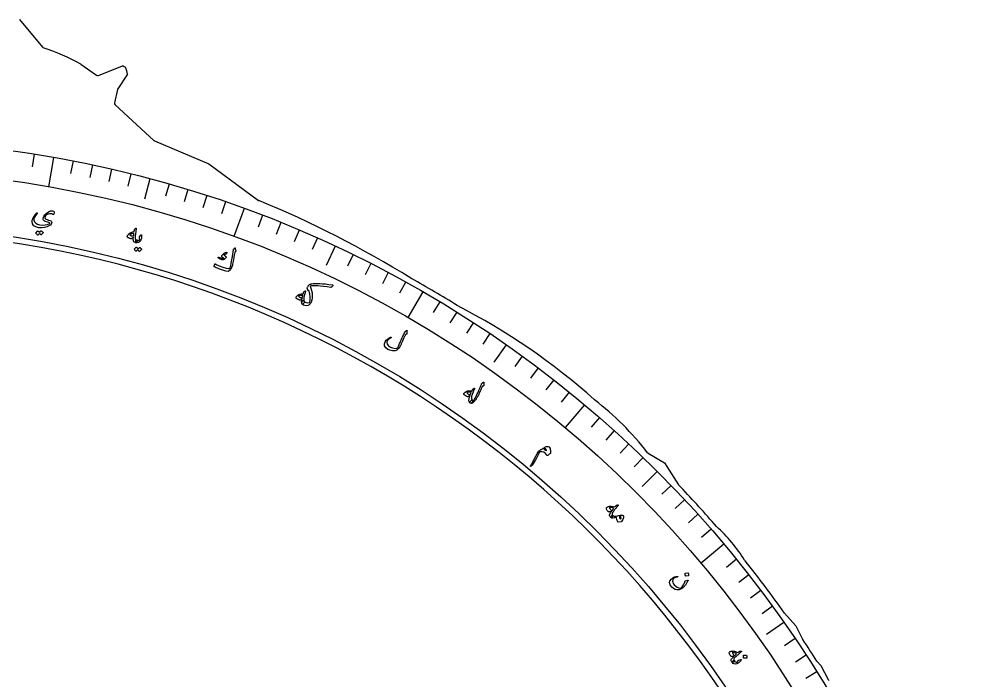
# Model space of a CAD drawing. Header units: millimetres. Extents: x -83 to 83, y -82 to 91.
# Drawn here: x 11.8 to 82.1, y 42.8 to 90.9 of the extents above; entities that cross this region are included whole.
import ezdxf

# ---------------------------------------------------------------- set-up
doc = ezdxf.new("R2010")
doc.units = ezdxf.units.MM
for name, color, linetype in [('CUT_INNER', 6, 'Continuous'), ('CUT_OUTER', 1, 'Continuous'), ('ENGRAVE', 7, 'Continuous'), ('ENGRAVE_FINE', 8, 'Continuous'), ('TEXT', 5, 'Continuous')]:
    doc.layers.add(name, color=color, linetype=linetype)

msp = doc.modelspace()

# ---------------------------------------------------------------- linework, layer by layer
at = {"layer": 'CUT_INNER'}
msp.add_arc((0, 0), 75.4875, 240.117188, 87.539063, dxfattribs=at)
at = {"layer": 'CUT_OUTER'}
for points in [[(11.7702, 90.8529), (11.7726, 90.8503), (13.4353, 88.83)], [(16.2358, 87.5939), (17.3724, 86.7985)], [(17.5141, 86.7822), (19.2448, 87.4743), (19.2481, 87.4754)], [(19.6092, 86.8725), (19.6073, 86.8693), (18.9015, 85.811)], [(18.8798, 85.7602), (18.6638, 84.7865)], [(18.7088, 84.6434), (21.5201, 82.0662)], [(21.5629, 82.0386), (25.5149, 80.3616), (25.5188, 80.3597), (25.5224, 80.3574), (29.1264, 77.7148), (29.1377, 77.7073), (29.1496, 77.7008)], [(40.1688, 72.0603), (40.2229, 72.0303)], [(57.3789, 59.3625), (58.5621, 58.6527), (58.565, 58.6508), (58.567, 58.648), (59.5943, 57.0501), (59.7504, 56.8871)], [(64.3781, 51.5915), (64.4108, 51.5509)], [(67.2767, 47.7497), (68.0908, 46.8336), (68.0929, 46.831), (68.0945, 46.8282), (68.5779, 45.8619), (68.5962, 45.8345)], [(69.6291, 44.2491), (69.8995, 43.9401), (69.9021, 43.9369), (69.9042, 43.9334), (70.4448, 42.9388), (70.501, 42.8469)]]:
    msp.add_lwpolyline(points, dxfattribs=at)
for centre, radius, start, end in [((13.5511, 88.9254), 0.15, 219.454683, 246.503926), ((8.9276, 74.5458), 14.9554, 60.746884, 72.232308), ((18.1029, 84.8843), 2.8329, 60.710315, 66.1566), ((14.5608, 85.8692), 5.1472, 11.240998, 16.778447), ((17.4584, 86.9214), 0.15, 235.018502, 291.796905), ((19.0263, 85.7277), 0.15, 146.299879, 167.489633), ((18.8102, 84.754), 0.15, 167.489633, 227.486595), ((21.6214, 82.1767), 0.15, 227.486595, 247.006708), ((-0.3664, 6.4549), 77.1179, 58.289585, 67.496613), ((0.3667, 0.6382), 81.764, 58.138715, 60.826642), ((21.4027, 27.1829), 48.2688, 48.317665, 62.718814), ((40.1276, 46.0097), 21.8053, 37.858171, 52.169295), ((57.4561, 59.4911), 0.15, 221.415276, 239.042007), ((0.5115, 0.4751), 81.8019, 40.897764, 43.599751), ((54.6328, 45.5357), 11.4736, 31.85745, 47.773295), ((0.3771, 0.2925), 82.0228, 35.351178, 38.676989), ((1.9907, 1.3125), 80.1156, 32.407208, 33.760463)]:
    msp.add_arc(centre, radius, start, end, dxfattribs=at)
at = {"layer": 'ENGRAVE'}
for points in [[(14.2529, 80.8323), (13.8779, 78.7052)], [(21.2437, 79.2825), (20.8444, 77.7923)], [(28.0728, 77.1293), (27.334, 75.0997)], [(34.6882, 74.3891), (34.0362, 72.9909)], [(41.0396, 71.0827), (39.9597, 69.2122)], [(47.0787, 67.2354), (46.1938, 65.9716)], [(52.7595, 62.8764), (51.3712, 61.2218)], [(58.0388, 58.0388), (56.9479, 56.9479)], [(62.8764, 52.7595), (61.2218, 51.3712)], [(67.2354, 47.0787), (65.9716, 46.1938)]]:
    msp.add_lwpolyline(points, dxfattribs=at)
for radius in [82.0793, 79.9194, 75.9082]:
    msp.add_circle((0, 0), radius, dxfattribs=at)
at = {"layer": 'ENGRAVE_FINE'}
for points in [[(12.84, 81.0687), (12.6952, 80.1545)], [(15.6615, 80.5712), (15.4848, 79.6626)], [(17.0652, 80.2856), (16.8728, 79.3802)], [(18.4638, 79.9756), (18.2556, 79.0736)], [(19.8568, 79.6411), (19.6328, 78.743)], [(22.6241, 78.8996), (22.369, 78.0098)], [(23.9977, 78.4928), (23.727, 77.6076)], [(25.3639, 78.062), (25.0778, 77.1817)], [(26.7224, 77.6075), (26.421, 76.7322)], [(29.4146, 76.6276), (29.0828, 75.7634)], [(30.7474, 76.1026), (30.4007, 75.2443)], [(32.0709, 75.5543), (31.7092, 74.7023)], [(33.3846, 74.9831), (33.0081, 74.1375)], [(35.9812, 73.7723), (35.5754, 72.9404)], [(37.2632, 73.1331), (36.843, 72.3084)], [(38.5339, 72.4717), (38.0993, 71.6544)], [(39.7928, 71.7881), (39.344, 70.9785)], [(42.2739, 70.3556), (41.7972, 69.5622)], [(43.4954, 69.6072), (43.0049, 68.8222)], [(44.7036, 68.8375), (44.1994, 68.0611)], [(45.8981, 68.0468), (45.3805, 67.2794)], [(48.245, 66.4035), (47.7009, 65.6546)], [(49.3965, 65.5514), (48.8395, 64.8121)], [(50.533, 64.6793), (49.9631, 63.9499)], [(51.6541, 63.7876), (51.0716, 63.0682)], [(53.8488, 61.946), (53.2416, 61.2474)], [(54.9217, 60.9968), (54.3024, 60.3089)], [(55.9779, 60.029), (55.3466, 59.352)], [(57.017, 59.0429), (56.374, 58.377)], [(59.0429, 57.017), (58.377, 56.374)], [(60.029, 55.9779), (59.352, 55.3466)], [(60.9968, 54.9217), (60.3089, 54.3024)], [(61.946, 53.8488), (61.2474, 53.2416)], [(63.7876, 51.6541), (63.0682, 51.0716)], [(64.6793, 50.533), (63.9499, 49.9631)], [(65.5514, 49.3965), (64.8121, 48.8395)], [(66.4035, 48.245), (65.6546, 47.7009)], [(68.0468, 45.8981), (67.2794, 45.3805)], [(68.8375, 44.7036), (68.0611, 44.1994)], [(69.6072, 43.4954), (68.8222, 43.0049)]]:
    msp.add_lwpolyline(points, dxfattribs=at)
at = {"layer": 'TEXT'}
for points in [[(14.2018, 76.691), (14.1327, 76.7292), (14.0506, 76.7453), (13.9557, 76.7393), (13.848, 76.7111), (13.7771, 76.6785), (13.7152, 76.6354), (13.6624, 76.5818), (13.6186, 76.5179), (13.613, 76.5045), (13.6102, 76.4901), (13.61, 76.4746), (13.6126, 76.458), (13.64, 76.403), (13.6938, 76.3556), (13.774, 76.3157), (13.8806, 76.2831), (13.986, 76.252), (14.0602, 76.2168), (14.1033, 76.1776), (14.1151, 76.1345), (14.1019, 76.0513), (14.072, 75.9806), (14.0256, 75.9223), (13.9625, 75.8764), (13.7739, 75.7917), (13.5803, 75.7389), (13.3814, 75.7179), (13.177, 75.7287), (12.961, 75.7818), (12.8087, 75.8762), (12.7197, 76.0122), (12.6943, 76.1901), (12.7066, 76.2834), (12.7367, 76.3819), (12.7846, 76.4856), (12.8505, 76.5945), (12.872, 76.6242), (12.8938, 76.6527), (12.9159, 76.68), (12.9382, 76.706), (12.9609, 76.731), (12.9843, 76.755), (13.0081, 76.778), (13.0326, 76.8001), (13.0452, 76.8087), (13.0556, 76.8114), (13.0638, 76.8079), (13.0698, 76.7984), (13.0722, 76.7875), (13.0715, 76.7771), (13.0676, 76.7672), (13.0606, 76.7579), (12.9415, 76.623), (12.8632, 76.4964), (12.8255, 76.3781), (12.8283, 76.2683), (12.8758, 76.145), (12.9598, 76.0494), (13.0802, 75.9814), (13.2371, 75.9408), (13.4439, 75.9213), (13.635, 75.9307), (13.8107, 75.9692), (13.971, 76.0368), (13.9811, 76.0431), (13.9858, 76.0505), (13.9851, 76.0588), (13.9791, 76.0681), (13.9515, 76.0884), (13.9011, 76.1105), (13.828, 76.1344), (13.7322, 76.16), (13.6353, 76.19), (13.5638, 76.2265), (13.5177, 76.2695), (13.4968, 76.3192), (13.4928, 76.3739), (13.4988, 76.4295), (13.5149, 76.486), (13.5412, 76.5433), (13.6128, 76.6523), (13.7025, 76.7484), (13.8105, 76.8315), (13.9366, 76.9015), (13.9697, 76.9174), (14.0014, 76.9307), (14.0318, 76.9413), (14.0608, 76.9492), (14.0883, 76.9546), (14.1143, 76.9576), (14.1386, 76.9583), (14.1613, 76.9566), (14.2468, 76.9324), (14.2932, 76.8847), (14.3003, 76.8134), (14.2682, 76.7186), (14.2528, 76.6943), (14.2366, 76.6816), (14.2196, 76.6805), (14.2018, 76.691)], [(13.3327, 75.4953), (13.336, 75.4977), (13.3402, 75.4987), (13.3453, 75.4983), (13.3514, 75.4967), (13.3719, 75.4844), (13.3917, 75.4714), (13.4105, 75.4576), (13.4285, 75.4432), (13.4458, 75.4278), (13.4624, 75.4114), (13.4784, 75.3938), (13.4937, 75.3753), (13.4964, 75.37), (13.497, 75.3647), (13.4957, 75.3595), (13.4923, 75.3544), (13.3543, 75.2009), (13.351, 75.1992), (13.3466, 75.1999), (13.3413, 75.2032), (13.335, 75.209), (13.3309, 75.2141), (13.324, 75.2212), (13.3142, 75.2305), (13.3017, 75.2419), (13.2863, 75.2555), (13.2678, 75.2716), (13.2463, 75.2901), (13.2218, 75.311), (13.1135, 75.1918), (13.1088, 75.1883), (13.1036, 75.1882), (13.0979, 75.1914), (13.0915, 75.1979), (13.0861, 75.2036), (13.0773, 75.2121), (13.0654, 75.2236), (13.0502, 75.2379), (13.0315, 75.2552), (13.009, 75.2755), (12.9827, 75.2987), (12.9525, 75.325), (12.9496, 75.329), (12.9487, 75.3327), (12.9497, 75.336), (12.9526, 75.339), (13.0909, 75.4861), (13.0942, 75.4884), (13.0984, 75.4895), (13.1036, 75.4892), (13.1096, 75.4875), (13.1273, 75.4781), (13.1443, 75.4677), (13.1605, 75.4565), (13.176, 75.4444), (13.1907, 75.4315), (13.2048, 75.4179), (13.2182, 75.4038), (13.2309, 75.3891)], [(20.2127, 75.6909), (20.2297, 75.7014), (20.2405, 75.7002), (20.2452, 75.6876), (20.2439, 75.6635), (20.2418, 75.6493), (20.239, 75.6296), (20.2357, 75.6043), (20.2319, 75.5736), (20.2272, 75.5371), (20.2215, 75.4945), (20.2148, 75.446), (20.2071, 75.3915), (20.1995, 75.3379), (20.1927, 75.2899), (20.1867, 75.2476), (20.1814, 75.2109), (20.1769, 75.1799), (20.1732, 75.1548), (20.1704, 75.1357), (20.1684, 75.1224), (20.158, 75.0381), (20.1575, 74.9706), (20.1668, 74.9199), (20.1859, 74.8859), (20.2017, 74.8704), (20.2224, 74.8575), (20.2479, 74.8472), (20.2783, 74.8394), (20.2954, 74.8317), (20.3067, 74.8192), (20.3123, 74.8019), (20.3122, 74.78), (20.3074, 74.7549), (20.2998, 74.7302), (20.2894, 74.706), (20.2761, 74.6822), (20.262, 74.6627), (20.2487, 74.649), (20.236, 74.6411), (20.2239, 74.639), (20.1661, 74.6552), (20.119, 74.6793), (20.0825, 74.7112), (20.0568, 74.751), (20.0403, 74.8036), (20.0326, 74.8692), (20.0336, 74.9475), (20.0434, 75.0388), (19.9977, 74.9938), (19.9545, 74.9604), (19.9139, 74.9386), (19.8757, 74.9282), (19.8471, 74.9285), (19.8149, 74.9342), (19.779, 74.9453), (19.7395, 74.9619), (19.6988, 74.983), (19.6655, 75.004), (19.6396, 75.0248), (19.6211, 75.0454), (19.6077, 75.0684), (19.6008, 75.0907), (19.6001, 75.1121), (19.6058, 75.1329), (19.6178, 75.1575), (19.634, 75.1839), (19.6547, 75.2122), (19.6797, 75.2423), (19.7066, 75.2721), (19.7294, 75.2955), (19.7482, 75.3125), (19.7629, 75.3231), (19.8395, 75.362), (19.9208, 75.3961), (20.007, 75.4252), (20.0979, 75.4494), (20.1063, 75.4929), (20.1141, 75.5304), (20.1211, 75.5618), (20.1274, 75.5871), (20.1343, 75.608), (20.1431, 75.6259), (20.1539, 75.641), (20.1666, 75.6531)], [(20.0773, 75.3092), (19.9889, 75.303), (19.9111, 75.287), (19.844, 75.2614), (19.7876, 75.226), (19.7829, 75.2203), (19.7815, 75.2144), (19.7834, 75.2083), (19.7884, 75.2019), (19.809, 75.1858), (19.8323, 75.1715), (19.8581, 75.1591), (19.8865, 75.1486), (19.9174, 75.1399), (19.9509, 75.133), (19.987, 75.1279), (20.0257, 75.1247), (20.0319, 75.125), (20.0388, 75.1266), (20.0463, 75.1295), (20.0544, 75.1338), (20.0579, 75.1524), (20.0613, 75.1719), (20.0645, 75.1925), (20.0674, 75.2139), (20.0702, 75.2363), (20.0727, 75.2596), (20.0751, 75.2839), (20.0773, 75.3092)], [(20.485, 75.0726), (20.5851, 75.1935), (20.5985, 75.2061), (20.6097, 75.2089), (20.6188, 75.2017), (20.6259, 75.1847), (20.6344, 75.1371), (20.6379, 75.089), (20.6365, 75.0402), (20.6301, 74.9909), (20.6186, 74.9408), (20.6017, 74.8896), (20.5794, 74.8373), (20.5517, 74.7839), (20.4888, 74.6986), (20.4132, 74.6461), (20.325, 74.6262), (20.2239, 74.639), (20.2147, 74.6491), (20.2089, 74.6735), (20.2068, 74.7122), (20.2081, 74.7652), (20.2119, 74.7927), (20.2185, 74.8144), (20.2279, 74.8302), (20.2403, 74.8401), (20.2488, 74.8429), (20.258, 74.8437), (20.2678, 74.8426), (20.2783, 74.8394), (20.3403, 74.8247), (20.3971, 74.8227), (20.4488, 74.8334), (20.4953, 74.8568), (20.4977, 74.859), (20.4992, 74.8623), (20.4998, 74.8668), (20.4996, 74.8724), (20.4994, 74.9062), (20.4953, 74.9418), (20.4871, 74.979), (20.4748, 75.0179), (20.4713, 75.0323), (20.4718, 75.0462), (20.4764, 75.0597), (20.485, 75.0726)], [(20.4844, 74.2975), (20.488, 74.2995), (20.4923, 74.3001), (20.4974, 74.2993), (20.5033, 74.2971), (20.5227, 74.2829), (20.5413, 74.2681), (20.5588, 74.2526), (20.5755, 74.2364), (20.5913, 74.2195), (20.6064, 74.2015), (20.6208, 74.1825), (20.6344, 74.1626), (20.6366, 74.157), (20.6368, 74.1518), (20.6349, 74.1467), (20.6311, 74.142), (20.4787, 74.0023), (20.4752, 74.0008), (20.4709, 74.002), (20.4659, 74.0058), (20.4601, 74.0122), (20.4565, 74.0176), (20.4502, 74.0254), (20.4413, 74.0356), (20.4299, 74.0481), (20.4157, 74.0631), (20.3987, 74.0809), (20.3789, 74.1014), (20.3563, 74.1246), (20.2368, 74.0162), (20.2319, 74.0132), (20.2267, 74.0135), (20.2212, 74.0173), (20.2155, 74.0244), (20.2105, 74.0305), (20.2026, 74.0399), (20.1917, 74.0524), (20.1778, 74.0681), (20.1607, 74.0871), (20.1401, 74.1095), (20.1159, 74.1352), (20.0882, 74.1642), (20.0857, 74.1685), (20.0851, 74.1722), (20.0864, 74.1755), (20.0896, 74.1782), (20.2417, 74.3114), (20.2452, 74.3134), (20.2496, 74.314), (20.2547, 74.3132), (20.2606, 74.311), (20.2774, 74.2999), (20.2934, 74.288), (20.3086, 74.2753), (20.3229, 74.2617), (20.3365, 74.2475), (20.3493, 74.2327), (20.3614, 74.2173), (20.3727, 74.2014)], [(27.4261, 74.2301), (27.4299, 74.2024), (27.4347, 74.1756), (27.4405, 74.1498), (27.4473, 74.1251), (27.4552, 74.1013), (27.4644, 74.0785), (27.4749, 74.0565), (27.4866, 74.0355), (27.4901, 74.0248), (27.4888, 74.0144), (27.4825, 74.0043), (27.4713, 73.9944), (27.4078, 73.9442), (27.4013, 73.9385), (27.3964, 73.9336), (27.3929, 73.9294), (27.391, 73.9258), (27.3619, 73.737), (27.3344, 73.5669), (27.3083, 73.4154), (27.2838, 73.2826), (27.2608, 73.1685), (27.2393, 73.0735), (27.2193, 72.9975), (27.2008, 72.9404), (27.1613, 72.8345), (27.1469, 72.8016), (27.1308, 72.7692), (27.113, 72.7373), (27.0936, 72.7058), (27.0724, 72.6749), (27.0493, 72.6445), (27.0242, 72.6146), (26.9973, 72.5854), (26.9134, 72.5582), (26.7576, 72.5763), (26.5298, 72.6392), (26.2296, 72.7461), (26.1371, 72.7831), (26.0524, 72.8196), (25.9754, 72.8556), (25.9062, 72.8913), (25.9005, 72.8965), (25.8973, 72.9024), (25.8964, 72.909), (25.898, 72.9163), (25.9078, 72.9502), (25.917, 72.9811), (25.9256, 73.0088), (25.9335, 73.0334), (25.9408, 73.0551), (25.9477, 73.0743), (25.9541, 73.0908), (25.96, 73.1048), (25.9638, 73.1125), (25.9683, 73.1159), (25.9734, 73.1152), (25.9791, 73.1103), (26.0243, 73.0769), (26.0856, 73.0423), (26.1629, 73.0065), (26.2563, 72.9695), (26.5383, 72.8675), (26.7635, 72.8003), (26.9322, 72.7684), (27.0446, 72.7721), (27.0689, 72.838), (27.1, 72.9626), (27.1377, 73.1459), (27.1818, 73.3881), (27.224, 73.6313), (27.2549, 73.8156), (27.2748, 73.9409), (27.2839, 74.0072), (27.2858, 74.0255), (27.2876, 74.0427), (27.2893, 74.0587), (27.2908, 74.0735), (27.2922, 74.0869), (27.2933, 74.099), (27.2943, 74.1095), (27.295, 74.1187), (27.2978, 74.1381), (27.3035, 74.1555), (27.3123, 74.1708), (27.3241, 74.1841), (27.3963, 74.251), (27.4018, 74.2553), (27.4068, 74.2575), (27.4115, 74.2578), (27.4157, 74.2561), (27.4199, 74.2513), (27.423, 74.2454), (27.4251, 74.2384), (27.4261, 74.2301)], [(26.8193, 73.9412), (26.8232, 73.9392), (26.8262, 73.9363), (26.8282, 73.9325), (26.8293, 73.9278), (26.8289, 73.9241), (26.8278, 73.9203), (26.8261, 73.9165), (26.8238, 73.9126), (26.7361, 73.8143), (26.7262, 73.8047), (26.7171, 73.7979), (26.7087, 73.7939), (26.701, 73.7927), (26.6707, 73.7949), (26.6436, 73.7932), (26.6197, 73.7875), (26.5991, 73.7779), (26.5933, 73.7711), (26.5944, 73.7612), (26.6023, 73.7483), (26.6172, 73.7321), (26.628, 73.7235), (26.6392, 73.715), (26.6509, 73.7066), (26.6632, 73.6984), (26.676, 73.6902), (26.6897, 73.682), (26.7041, 73.6739), (26.7193, 73.6657), (26.7665, 73.6227), (26.7671, 73.5692), (26.7213, 73.5053), (26.6292, 73.4309), (26.5953, 73.4112), (26.5641, 73.3974), (26.5358, 73.3897), (26.5103, 73.3881), (26.4842, 73.3918), (26.45, 73.4018), (26.4076, 73.4182), (26.357, 73.4408), (26.3314, 73.4529), (26.3074, 73.4653), (26.285, 73.4781), (26.2643, 73.4912), (26.2452, 73.5041), (26.2273, 73.5166), (26.2109, 73.5286), (26.1957, 73.5401), (26.1873, 73.5497), (26.1822, 73.559), (26.1804, 73.5681), (26.1818, 73.5769), (26.1862, 73.585), (26.1925, 73.5897), (26.2006, 73.5909), (26.2106, 73.5887), (26.2418, 73.5799), (26.2769, 73.5694), (26.316, 73.557), (26.3592, 73.543), (26.4396, 73.5167), (26.5035, 73.4991), (26.5508, 73.4901), (26.5816, 73.4899), (26.586, 73.4912), (26.5892, 73.4939), (26.591, 73.498), (26.5914, 73.5035), (26.5906, 73.5073), (26.5881, 73.5114), (26.5839, 73.5159), (26.5779, 73.5207), (26.5201, 73.5587), (26.4964, 73.5758), (26.4772, 73.5938), (26.4627, 73.6125), (26.4527, 73.632), (26.446, 73.6531), (26.4446, 73.6729), (26.4486, 73.6914), (26.458, 73.7085), (26.542, 73.8169), (26.6303, 73.8918), (26.7227, 73.9332), (26.8193, 73.9412)], [(32.4311, 70.3867), (32.4402, 70.3573), (32.4369, 70.3237), (32.4212, 70.286), (32.3932, 70.2441), (32.3547, 70.2004), (32.3236, 70.1752), (32.2997, 70.1686), (32.2831, 70.1805), (32.2546, 70.2541), (32.2457, 70.3507), (32.2564, 70.4703), (32.2867, 70.6129), (32.2291, 70.5473), (32.1787, 70.5025), (32.1357, 70.4784), (32.0999, 70.475), (32.0834, 70.4792), (32.0661, 70.4847), (32.048, 70.4915), (32.029, 70.4996), (32.0093, 70.5088), (31.9887, 70.5186), (31.9674, 70.529), (31.9452, 70.5402), (31.9072, 70.562), (31.8781, 70.5813), (31.858, 70.5981), (31.8468, 70.6125), (31.837, 70.6446), (31.8349, 70.6729), (31.8406, 70.6974), (31.854, 70.7181), (31.917, 70.7786), (31.9689, 70.8245), (32.0099, 70.8556), (32.0399, 70.8722), (32.0755, 70.8846), (32.1121, 70.8952), (32.1496, 70.9042), (32.1882, 70.9114), (32.228, 70.9169), (32.2695, 70.9207), (32.3126, 70.9227), (32.3574, 70.9231), (32.3842, 71.0098), (32.3898, 71.0277), (32.3967, 71.0428), (32.4048, 71.0551), (32.4142, 71.0645), (32.5017, 71.1388), (32.5162, 71.1462), (32.5246, 71.1416), (32.5269, 71.1249), (32.523, 71.0961), (32.4985, 71.0098), (32.4765, 70.9305), (32.457, 70.8581), (32.4401, 70.7927), (32.426, 70.7342), (32.415, 70.6827), (32.4073, 70.6381), (32.4027, 70.6004), (32.4, 70.5358), (32.4038, 70.4787), (32.4142, 70.429), (32.4311, 70.3867)], [(34.4797, 71.5715), (34.5031, 71.5649), (34.514, 71.5531), (34.5126, 71.536), (34.4989, 71.5136), (34.4315, 71.4334), (34.4131, 71.4135), (34.3956, 71.3995), (34.379, 71.3915), (34.3633, 71.3894), (34.0879, 71.427), (33.8375, 71.4573), (33.6122, 71.4806), (33.412, 71.4972), (33.237, 71.5067), (33.0873, 71.5092), (32.9629, 71.5046), (32.8638, 71.4931), (32.9241, 71.3383), (32.9697, 71.1774), (33.0006, 71.0105), (33.0167, 70.8376), (33.0152, 70.6454), (32.9916, 70.4775), (32.946, 70.3339), (32.8786, 70.2145), (32.8385, 70.1654), (32.8, 70.1277), (32.7629, 70.1014), (32.7274, 70.0865), (32.599, 70.0649), (32.4865, 70.0688), (32.3897, 70.0984), (32.3086, 70.1536), (32.2799, 70.1906), (32.2666, 70.2351), (32.2687, 70.2871), (32.2862, 70.3467), (32.3071, 70.3911), (32.3297, 70.4207), (32.354, 70.4355), (32.3802, 70.4356), (32.3908, 70.4301), (32.4028, 70.4201), (32.4163, 70.4056), (32.4311, 70.3867), (32.4985, 70.3223), (32.589, 70.2871), (32.7025, 70.2811), (32.8393, 70.3042), (32.8673, 70.4835), (32.864, 70.6879), (32.8291, 70.9173), (32.7621, 71.1717), (32.7591, 71.1767), (32.7548, 71.1795), (32.7491, 71.18), (32.7421, 71.1783), (32.7102, 71.1701), (32.703, 71.1688), (32.6969, 71.1705), (32.6919, 71.1752), (32.6879, 71.1829), (32.6383, 71.3427), (32.6399, 71.3524), (32.6481, 71.3725), (32.663, 71.4028), (32.6844, 71.4434), (32.7087, 71.4859), (32.7309, 71.5198), (32.7512, 71.5451), (32.7694, 71.5618), (32.7965, 71.5813), (32.8232, 71.5987), (32.8495, 71.6141), (32.8753, 71.6275), (32.9008, 71.639), (32.9259, 71.6487), (32.9508, 71.6566), (32.9753, 71.6628), (33.0877, 71.6784), (33.2217, 71.6866), (33.3773, 71.6872), (33.5546, 71.6801), (33.7534, 71.6652), (33.9739, 71.6423), (34.216, 71.6111), (34.4797, 71.5715)], [(32.3316, 70.8055), (32.2326, 70.8142), (32.1476, 70.8094), (32.0765, 70.7913), (32.0194, 70.7599), (32.0306, 70.7422), (32.0471, 70.7246), (32.069, 70.707), (32.0963, 70.6895), (32.1129, 70.6812), (32.1298, 70.6734), (32.1472, 70.6662), (32.165, 70.6596), (32.1833, 70.6539), (32.2023, 70.6492), (32.222, 70.6457), (32.2424, 70.6433), (32.2689, 70.6474), (32.2906, 70.6657), (32.3074, 70.6983), (32.3193, 70.7452), (32.3229, 70.7676), (32.3262, 70.7852), (32.3291, 70.7978), (32.3316, 70.8055)], [(39.8511, 68.2666), (39.8582, 68.2706), (39.8653, 68.2723), (39.8724, 68.2717), (39.8795, 68.2687), (39.8855, 68.2637), (39.8891, 68.2571), (39.8903, 68.2488), (39.8893, 68.2389), (39.8814, 68.1822), (39.8784, 68.131), (39.8803, 68.0853), (39.8871, 68.045), (39.8881, 68.0314), (39.8834, 68.0191), (39.8731, 68.0081), (39.8571, 67.9984), (39.8482, 67.9945), (39.8396, 67.9906), (39.8315, 67.9869), (39.8238, 67.9832), (39.8165, 67.9798), (39.8098, 67.9767), (39.8036, 67.9739), (39.798, 67.9716), (39.7882, 67.9669), (39.779, 67.9599), (39.7705, 67.9506), (39.7626, 67.9388), (39.7448, 67.903), (39.726, 67.8636), (39.7061, 67.8207), (39.6852, 67.7742), (39.663, 67.7243), (39.6395, 67.671), (39.6147, 67.6142), (39.5885, 67.5541), (39.5633, 67.4936), (39.5391, 67.437), (39.516, 67.3842), (39.494, 67.3354), (39.4731, 67.2902), (39.4534, 67.2485), (39.4349, 67.2103), (39.4176, 67.1755), (39.3622, 67.0751), (39.2992, 66.9862), (39.2285, 66.9088), (39.1504, 66.8427), (39.0931, 66.8106), (39.0225, 66.7913), (38.9384, 66.7847), (38.841, 66.7909), (38.7411, 66.807), (38.6515, 66.8295), (38.5721, 66.8581), (38.5031, 66.8931), (38.3485, 67.0127), (38.2646, 67.1453), (38.2513, 67.2913), (38.3088, 67.4507), (38.379, 67.5539), (38.4676, 67.6438), (38.5745, 67.7201), (38.6999, 67.7829), (38.7084, 67.7859), (38.7159, 67.7864), (38.7223, 67.7845), (38.7278, 67.7803), (38.7327, 67.7743), (38.7357, 67.7685), (38.7367, 67.7627), (38.7358, 67.7571), (38.7331, 67.7495), (38.7291, 67.743), (38.7237, 67.7376), (38.7169, 67.7333), (38.6197, 67.6701), (38.5444, 67.6119), (38.4911, 67.5588), (38.4596, 67.5109), (38.432, 67.3847), (38.4613, 67.2688), (38.5476, 67.1631), (38.6908, 67.0672), (38.8334, 67.0043), (38.9669, 66.9719), (39.0915, 66.9702), (39.2073, 66.9992), (39.2261, 67.0349), (39.2472, 67.0771), (39.2706, 67.1258), (39.2963, 67.1811), (39.3243, 67.243), (39.3544, 67.3118), (39.3867, 67.3876), (39.4212, 67.4702), (39.4576, 67.555), (39.4938, 67.6383), (39.5297, 67.72), (39.5654, 67.8002), (39.6009, 67.8788), (39.6365, 67.9557), (39.6721, 68.0309), (39.7077, 68.1045), (39.7392, 68.1769), (39.744, 68.1844), (39.7494, 68.191), (39.7552, 68.1966), (39.7615, 68.2013)], [(44.5753, 63.4895), (44.5593, 63.3983), (44.5638, 63.3192), (44.5886, 63.2522), (44.6337, 63.1972), (44.6456, 63.1814), (44.6501, 63.1617), (44.6472, 63.1379), (44.6369, 63.1102), (44.6298, 63.0967), (44.622, 63.0833), (44.6136, 63.0699), (44.6046, 63.0567), (44.5948, 63.0439), (44.5841, 63.0317), (44.5724, 63.0201), (44.5598, 63.0093), (44.5375, 62.9926), (44.5183, 62.9822), (44.5021, 62.9781), (44.4889, 62.9803), (44.4577, 63.0023), (44.4317, 63.0291), (44.4108, 63.0608), (44.395, 63.0973), (44.3803, 63.1903), (44.3878, 63.3004), (44.4177, 63.4276), (44.4699, 63.5718), (44.4013, 63.5128), (44.3431, 63.4747), (44.2953, 63.4574), (44.2579, 63.461), (44.2415, 63.4685), (44.2247, 63.4771), (44.2074, 63.4867), (44.1895, 63.4974), (44.1711, 63.5092), (44.1519, 63.5221), (44.1319, 63.5363), (44.1113, 63.5517), (44.0742, 63.5813), (44.047, 63.6061), (44.0298, 63.6261), (44.0225, 63.6413), (44.0168, 63.6751), (44.0191, 63.704), (44.0295, 63.728), (44.0481, 63.747), (44.1187, 63.7978), (44.1758, 63.8355), (44.2193, 63.8601), (44.2492, 63.8717), (44.2843, 63.8793), (44.3214, 63.8848), (44.3606, 63.8881), (44.4018, 63.8893), (44.4451, 63.8884), (44.4904, 63.8853), (44.5378, 63.88), (44.5873, 63.8726), (44.6287, 63.9563), (44.6342, 63.966), (44.6392, 63.9749), (44.644, 63.9831), (44.6483, 63.9904), (44.6525, 63.9968), (44.6568, 64.0021), (44.6612, 64.0062), (44.6657, 64.0092), (44.7658, 64.0716), (44.7817, 64.078), (44.7894, 64.072), (44.7886, 64.0535), (44.7796, 64.0226), (44.7451, 63.9499), (44.7133, 63.8789), (44.6842, 63.8094), (44.6578, 63.7417), (44.6338, 63.6757), (44.6121, 63.6117), (44.5926, 63.5496), (44.5753, 63.4895)], [(45.425, 64.5083), (45.4348, 64.5149), (45.4441, 64.5181), (45.4527, 64.5179), (45.4606, 64.5142), (45.4662, 64.5087), (45.4696, 64.5015), (45.4708, 64.4928), (45.4697, 64.4824), (45.4597, 64.4321), (45.4561, 64.384), (45.4591, 64.338), (45.4684, 64.294), (45.4695, 64.2769), (45.4645, 64.2622), (45.4534, 64.2501), (45.4363, 64.2405), (45.4261, 64.2364), (45.4159, 64.2323), (45.4055, 64.2284), (45.395, 64.2245), (45.3845, 64.2206), (45.3741, 64.2167), (45.3638, 64.2126), (45.3537, 64.2085), (45.3418, 64.1895), (45.3147, 64.1322), (45.2723, 64.0366), (45.2145, 63.9028), (45.1828, 63.8292), (45.1527, 63.7603), (45.1242, 63.6961), (45.0971, 63.6367), (45.0716, 63.5822), (45.0476, 63.5329), (45.0251, 63.4887), (45.0041, 63.4495), (44.9835, 63.4133), (44.9621, 63.3775), (44.9401, 63.3422), (44.9174, 63.3074), (44.8938, 63.273), (44.8694, 63.2388), (44.8442, 63.205), (44.818, 63.1713), (44.7225, 63.0642), (44.6361, 62.997), (44.5587, 62.9697), (44.4902, 62.9822), (44.4643, 62.9994), (44.4491, 63.0211), (44.4447, 63.0471), (44.4511, 63.0776), (44.4653, 63.1087), (44.4844, 63.1367), (44.5083, 63.1617), (44.537, 63.1836), (44.5673, 63.2012), (44.5932, 63.2095), (44.6148, 63.2087), (44.6318, 63.1985), (44.6437, 63.1888), (44.6544, 63.1802), (44.6638, 63.1725), (44.672, 63.1659), (44.6793, 63.1605), (44.686, 63.1564), (44.6921, 63.1536), (44.6975, 63.1521), (44.7257, 63.1742), (44.7587, 63.2148), (44.7964, 63.274), (44.8388, 63.3518), (44.8625, 63.399), (44.889, 63.4537), (44.9182, 63.5158), (44.9502, 63.5852), (44.9851, 63.6622), (45.0232, 63.7466), (45.0643, 63.8386), (45.1086, 63.938), (45.1517, 64.0354), (45.1893, 64.1211), (45.2215, 64.1951), (45.2483, 64.2574), (45.2698, 64.3079), (45.2861, 64.3465), (45.2972, 64.3732), (45.3032, 64.388), (45.3124, 64.4064), (45.325, 64.4242), (45.3411, 64.4412), (45.3607, 64.4576), (45.3714, 64.4651), (45.3814, 64.4723), (45.3906, 64.4791), (45.399, 64.4856), (45.4067, 64.4918), (45.4135, 64.4976), (45.4196, 64.5031), (45.425, 64.5083)], [(44.5375, 63.761), (44.5212, 63.7664), (44.5041, 63.7717), (44.4862, 63.7768), (44.4675, 63.7817), (44.4479, 63.7861), (44.4272, 63.7894), (44.4055, 63.7918), (44.3826, 63.7931), (44.3602, 63.7941), (44.3382, 63.7937), (44.3167, 63.792), (44.2956, 63.7889), (44.2751, 63.7844), (44.2552, 63.7783), (44.2361, 63.7707), (44.2177, 63.7616), (44.2473, 63.7121), (44.292, 63.6699), (44.352, 63.635), (44.4273, 63.6073), (44.442, 63.6073), (44.4571, 63.6138), (44.4725, 63.6268), (44.4882, 63.6463)], [(49.6783, 59.6414), (49.7067, 59.6658), (49.7358, 59.6893), (49.7656, 59.7121), (49.796, 59.7341), (49.8272, 59.7549), (49.8591, 59.7742), (49.8919, 59.7919), (49.9253, 59.808), (49.9908, 59.8332), (50.0485, 59.8472), (50.0984, 59.85), (50.1405, 59.8416), (50.1908, 59.8124), (50.2317, 59.7628), (50.2629, 59.693), (50.2846, 59.6029), (50.289, 59.5762), (50.2925, 59.5494), (50.2952, 59.5226), (50.297, 59.4957), (50.2982, 59.4687), (50.2988, 59.4414), (50.2987, 59.4139), (50.2981, 59.3861), (50.2968, 59.3707), (50.2935, 59.3574), (50.2882, 59.3462), (50.2808, 59.3371), (50.2445, 59.3063), (50.2118, 59.2788), (50.1828, 59.2549), (50.1576, 59.2344), (50.1364, 59.2177), (50.1197, 59.2049), (50.1075, 59.196), (50.0998, 59.1911), (50.0877, 59.1874), (50.0768, 59.188), (50.0669, 59.1929), (50.058, 59.2023), (49.938, 59.3364), (49.8099, 59.4247), (49.6741, 59.4673), (49.5306, 59.4642), (49.5174, 59.4602), (49.5066, 59.4541), (49.4982, 59.4461), (49.4923, 59.436), (49.4238, 59.2907), (49.3498, 59.1418), (49.2703, 58.9891), (49.1853, 58.8327), (49.065, 58.6273), (48.9689, 58.4874), (48.8972, 58.4127), (48.8499, 58.4034), (48.8424, 58.4135), (48.8419, 58.4281), (48.8486, 58.4473), (48.8624, 58.4711), (48.8944, 58.518), (48.9264, 58.568), (48.9583, 58.621), (48.9902, 58.6771), (49.0221, 58.7359), (49.0542, 58.7972), (49.0865, 58.861), (49.1189, 58.9272), (49.2278, 59.1494), (49.3196, 59.3208), (49.3946, 59.4413), (49.4529, 59.5108), (49.4849, 59.5391), (49.516, 59.5638), (49.5462, 59.5849), (49.5755, 59.6025), (49.6035, 59.6167), (49.63, 59.628), (49.6549, 59.6362), (49.6783, 59.6414)], [(49.825, 59.6302), (49.8471, 59.6234), (49.8695, 59.6152), (49.8924, 59.6057), (49.9158, 59.5949), (49.9394, 59.583), (49.9632, 59.5698), (49.9872, 59.5556), (50.0114, 59.5403), (50.0004, 59.5893), (49.9867, 59.6266), (49.9703, 59.6522), (49.9512, 59.6661), (49.921, 59.6735), (49.8898, 59.67), (49.8579, 59.6556), (49.825, 59.6302)], [(55.1863, 55.6071), (55.2061, 55.6077), (55.215, 55.6014), (55.2128, 55.588), (55.1997, 55.5678), (55.1907, 55.5565), (55.1786, 55.5408), (55.1631, 55.5205), (55.1445, 55.4958), (55.1223, 55.4664), (55.0962, 55.4323), (55.0662, 55.3936), (55.0324, 55.3501), (54.9992, 55.3074), (54.9695, 55.2692), (54.9431, 55.2354), (54.9203, 55.2062), (54.901, 55.1816), (54.8853, 55.1617), (54.8733, 55.1464), (54.865, 55.1359), (54.8141, 55.068), (54.78, 55.0097), (54.7629, 54.9611), (54.7626, 54.922), (54.7686, 54.9008), (54.7801, 54.8793), (54.7971, 54.8577), (54.8195, 54.8358), (54.8305, 54.8206), (54.8342, 54.8041), (54.8305, 54.7863), (54.8194, 54.7674), (54.8028, 54.7479), (54.7839, 54.7303), (54.7628, 54.7145), (54.7395, 54.7005), (54.7176, 54.6906), (54.6992, 54.6854), (54.6842, 54.6848), (54.6727, 54.689), (54.6306, 54.7318), (54.6017, 54.7762), (54.586, 54.8219), (54.5834, 54.8692), (54.5953, 54.9231), (54.6212, 54.9838), (54.6611, 55.0513), (54.715, 55.1256), (54.653, 55.1093), (54.5989, 55.1018), (54.5528, 55.1031), (54.5145, 55.1131), (54.4898, 55.1276), (54.4647, 55.1486), (54.4391, 55.176), (54.4131, 55.21), (54.3883, 55.2486), (54.3698, 55.2833), (54.3577, 55.3143), (54.3519, 55.3414), (54.3518, 55.368), (54.3568, 55.3908), (54.3669, 55.4097), (54.3822, 55.4249), (54.4048, 55.4403), (54.4321, 55.4551), (54.464, 55.4694), (54.5007, 55.4831), (54.5389, 55.4955), (54.5703, 55.5045), (54.5951, 55.5099), (54.6131, 55.5117), (54.6989, 55.5074), (54.7864, 55.4965), (54.8756, 55.4789), (54.9664, 55.4546), (54.9955, 55.4882), (55.0208, 55.5169), (55.0425, 55.5407), (55.0606, 55.5595), (55.0769, 55.5742), (55.0935, 55.5853), (55.1104, 55.593), (55.1274, 55.5972)], [(54.8789, 55.3433), (54.7991, 55.3819), (54.7237, 55.4067), (54.6527, 55.4178), (54.5861, 55.4152), (54.5793, 55.4126), (54.5752, 55.4082), (54.5737, 55.402), (54.5749, 55.3939), (54.5848, 55.3697), (54.5979, 55.3458), (54.6141, 55.3222), (54.6334, 55.2989), (54.6559, 55.2759), (54.6816, 55.2533), (54.7104, 55.231), (54.7424, 55.2089), (54.7479, 55.2061), (54.7546, 55.2041), (54.7626, 55.2029), (54.7718, 55.2025), (54.7841, 55.2169), (54.7967, 55.2322), (54.8097, 55.2484), (54.8229, 55.2655), (54.8364, 55.2836), (54.8503, 55.3026), (54.8644, 55.3225), (54.8789, 55.3433)], [(55.5718, 54.825), (55.6045, 54.7553), (55.595, 54.6617), (55.5433, 54.5443), (55.4495, 54.4032), (55.4419, 54.3938), (55.4339, 54.387), (55.4255, 54.3826), (55.4167, 54.3806), (55.2144, 54.3593), (55.2014, 54.3588), (55.19, 54.3619), (55.1803, 54.3686), (55.1723, 54.3791), (55.1328, 54.4609), (55.1027, 54.5447), (55.0818, 54.6305), (55.0702, 54.7184), (54.9364, 54.6654), (54.8256, 54.6428), (54.7377, 54.6507), (54.6727, 54.689), (54.6691, 54.6969), (54.6695, 54.7093), (54.674, 54.7262), (54.6826, 54.7476), (54.7099, 54.7945), (54.7361, 54.8279), (54.7612, 54.8476), (54.7853, 54.8537), (54.7942, 54.852), (54.8029, 54.8484), (54.8113, 54.843), (54.8195, 54.8358), (54.8629, 54.8051), (54.9164, 54.7862), (54.9801, 54.779), (55.0541, 54.7836), (55.0922, 54.7912), (55.1525, 54.8058), (55.2351, 54.8274), (55.3399, 54.856), (55.4139, 54.8703), (55.4772, 54.8698), (55.5299, 54.8547), (55.5718, 54.825)], [(55.294, 54.7844), (55.2988, 54.7283), (55.3122, 54.6725), (55.3341, 54.6171), (55.3645, 54.5621), (55.3945, 54.5963), (55.4123, 54.6311), (55.4178, 54.6663), (55.4111, 54.7021), (55.3941, 54.7342), (55.3689, 54.7587), (55.3356, 54.7754), (55.294, 54.7844)], [(60.2671, 50.6708), (60.2712, 50.6704), (60.2752, 50.6684), (60.279, 50.6647), (60.2827, 50.6594), (60.298, 50.613), (60.3084, 50.5659), (60.3141, 50.5183), (60.3149, 50.4701), (60.3137, 50.4644), (60.3112, 50.4602), (60.3074, 50.4575), (60.3023, 50.4565), (60.0975, 50.4278), (60.0917, 50.4282), (60.0876, 50.4316), (60.0851, 50.4379), (60.0843, 50.4471), (60.0837, 50.4551), (60.0823, 50.4675), (60.0803, 50.4842), (60.0776, 50.5053), (60.0741, 50.5311), (60.0694, 50.5616), (60.0638, 50.597), (60.057, 50.6373), (60.0567, 50.6431), (60.0578, 50.6471), (60.0605, 50.6493), (60.0646, 50.6498)], [(60.2782, 50.1179), (60.2607, 50.078), (60.2415, 50.0375), (60.2206, 49.9964), (60.1979, 49.9545), (60.1732, 49.9121), (60.1459, 49.8692), (60.116, 49.8256), (60.0837, 49.7815), (60.0503, 49.739), (60.0155, 49.6987), (59.9794, 49.6608), (59.942, 49.6251), (59.9032, 49.5917), (59.8628, 49.5603), (59.8209, 49.531), (59.7774, 49.5038), (59.7291, 49.4784), (59.6814, 49.4587), (59.6343, 49.4446), (59.5877, 49.4362), (59.4649, 49.437), (59.3434, 49.471), (59.2229, 49.5382), (59.1033, 49.6384), (59.0297, 49.7216), (58.9783, 49.8056), (58.9491, 49.8904), (58.9421, 49.9761), (58.9571, 50.0579), (58.991, 50.1343), (59.0437, 50.2053), (59.1154, 50.271), (59.2024, 50.3278), (59.2958, 50.3706), (59.3957, 50.3996), (59.5021, 50.4145), (59.5159, 50.4143), (59.526, 50.4113), (59.5324, 50.4055), (59.5351, 50.397), (59.5345, 50.3865), (59.5282, 50.3783), (59.5162, 50.3725), (59.4984, 50.3689), (59.3741, 50.3387), (59.2772, 50.2935), (59.2075, 50.2337), (59.1651, 50.1591), (59.1504, 50.0765), (59.1641, 49.9888), (59.206, 49.8962), (59.2761, 49.7986), (59.3802, 49.6967), (59.4923, 49.6221), (59.6126, 49.5748), (59.7413, 49.5546), (59.7449, 49.555), (59.7492, 49.5567), (59.7543, 49.5599), (59.7602, 49.5643), (59.8026, 49.6038), (59.8466, 49.6562), (59.8922, 49.7216), (59.9394, 49.8), (59.9619, 49.841), (59.9825, 49.8795), (60.001, 49.9157), (60.0177, 49.9495), (60.0321, 49.9809), (60.0442, 50.01), (60.0539, 50.0368), (60.0612, 50.0612), (60.0655, 50.0734), (60.0709, 50.0829), (60.0776, 50.0895), (60.0854, 50.0934), (60.2612, 50.1491), (60.2731, 50.1505), (60.2798, 50.1457), (60.2816, 50.1349), (60.2782, 50.1179)], [(64.1371, 44.9901), (64.1567, 44.9872), (64.1643, 44.9794), (64.1598, 44.9667), (64.1433, 44.9491), (64.1325, 44.9396), (64.1178, 44.9262), (64.099, 44.909), (64.0763, 44.8879), (64.0492, 44.863), (64.0175, 44.834), (63.9812, 44.8012), (63.9403, 44.7644), (63.9, 44.7282), (63.864, 44.6958), (63.8321, 44.6672), (63.8045, 44.6425), (63.7811, 44.6217), (63.7622, 44.6048), (63.7477, 44.592), (63.7376, 44.5831), (63.6755, 44.5252), (63.6317, 44.4738), (63.6062, 44.429), (63.599, 44.3907), (63.6012, 44.3687), (63.6087, 44.3455), (63.6216, 44.3212), (63.6399, 44.2957), (63.648, 44.2788), (63.6487, 44.2619), (63.6419, 44.2451), (63.6277, 44.2284), (63.6079, 44.2122), (63.5862, 44.1982), (63.5626, 44.1863), (63.5372, 44.1767), (63.5139, 44.1708), (63.4949, 44.1689), (63.48, 44.171), (63.4695, 44.1771), (63.4356, 44.2267), (63.415, 44.2755), (63.4076, 44.3233), (63.4134, 44.3703), (63.4346, 44.4212), (63.4708, 44.4764), (63.522, 44.5358), (63.5881, 44.5994), (63.5242, 44.5944), (63.4697, 44.5965), (63.4245, 44.6059), (63.3886, 44.6225), (63.3669, 44.6411), (63.3459, 44.6662), (63.3255, 44.6978), (63.3059, 44.7358), (63.2883, 44.7782), (63.2763, 44.8156), (63.2698, 44.8482), (63.2689, 44.8759), (63.2735, 44.9021), (63.2824, 44.9237), (63.2957, 44.9405), (63.3134, 44.9527), (63.3384, 44.9639), (63.3678, 44.9737), (63.4018, 44.9821), (63.4404, 44.9891), (63.4801, 44.9946), (63.5126, 44.9979), (63.538, 44.9988), (63.556, 44.9975), (63.6397, 44.9781), (63.7239, 44.9519), (63.8086, 44.9188), (63.8938, 44.8789), (63.9282, 44.9068), (63.9583, 44.9306), (63.9838, 44.9501), (64.0049, 44.9655), (64.0236, 44.977), (64.0419, 44.9851), (64.0598, 44.9897), (64.0774, 44.9908)], [(63.9481, 44.3414), (64.1025, 44.3697), (64.1209, 44.3708), (64.1313, 44.3657), (64.1337, 44.3543), (64.1281, 44.3368), (64.1041, 44.2948), (64.0758, 44.2557), (64.0434, 44.2193), (64.0068, 44.1856), (63.9658, 44.1546), (63.9199, 44.1262), (63.8692, 44.1005), (63.8137, 44.0774), (63.7107, 44.0525), (63.619, 44.0608), (63.5386, 44.1024), (63.4695, 44.1771), (63.4689, 44.1908), (63.4802, 44.2132), (63.5034, 44.2442), (63.5385, 44.2839), (63.559, 44.3026), (63.578, 44.315), (63.5954, 44.321), (63.6113, 44.3207), (63.6196, 44.3173), (63.6271, 44.3121), (63.6339, 44.3049), (63.6399, 44.2957), (63.6779, 44.2446), (63.7202, 44.2065), (63.7666, 44.1815), (63.8174, 44.1695), (63.8206, 44.1697), (63.8239, 44.1712), (63.8273, 44.1743), (63.8307, 44.1787), (63.8523, 44.2047), (63.8719, 44.2346), (63.8896, 44.2684), (63.9052, 44.3061), (63.9118, 44.3194), (63.9211, 44.3297), (63.9332, 44.3371), (63.9481, 44.3414)], [(63.7879, 44.7848), (63.7162, 44.8368), (63.6464, 44.8746), (63.5785, 44.898), (63.5125, 44.9072), (63.5053, 44.9059), (63.5005, 44.9023), (63.4979, 44.8964), (63.4976, 44.8883), (63.5031, 44.8627), (63.5117, 44.8368), (63.5235, 44.8107), (63.5385, 44.7844), (63.5566, 44.7578), (63.5778, 44.731), (63.6023, 44.7039), (63.6298, 44.6766), (63.6348, 44.6728), (63.641, 44.6697), (63.6487, 44.6671), (63.6576, 44.6651), (63.6723, 44.6771), (63.6874, 44.6899), (63.703, 44.7036), (63.7191, 44.7181), (63.7356, 44.7335), (63.7526, 44.7497), (63.77, 44.7668), (63.7879, 44.7848)], [(64.5042, 44.7015), (64.5082, 44.7008), (64.512, 44.6984), (64.5155, 44.6945), (64.5186, 44.6889), (64.5294, 44.6413), (64.5354, 44.5936), (64.5366, 44.5458), (64.5328, 44.4978), (64.5311, 44.4922), (64.5282, 44.4883), (64.5242, 44.486), (64.519, 44.4854), (64.3126, 44.4756), (64.3069, 44.4766), (64.3031, 44.4803), (64.3012, 44.4868), (64.3013, 44.496), (64.3014, 44.504), (64.3013, 44.5164), (64.3008, 44.5332), (64.3002, 44.5545), (64.299, 44.5804), (64.2974, 44.6112), (64.2951, 44.6468), (64.2921, 44.6874), (64.2923, 44.6932), (64.2938, 44.6971), (64.2967, 44.6991), (64.3009, 44.6991)]]:
    msp.add_lwpolyline(points, close=True, dxfattribs=at)

doc.saveas('drawing.dxf')
